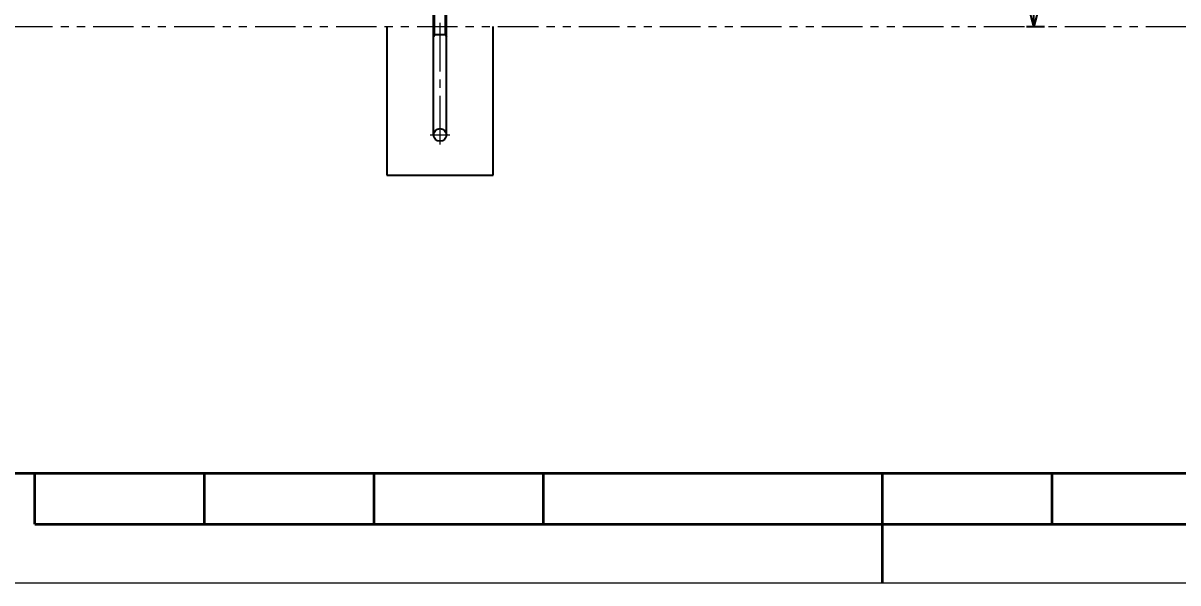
# Model space of a CAD drawing. Header units: millimetres. Extents: x -16130 to 36813, y -8099 to 27484.
# Drawn here: x 23942 to 26659, y 0 to 1316 of the extents above; entities that cross this region are included whole.
import ezdxf

# ---------------------------------------------------------------- set-up
doc = ezdxf.new("R2010")
doc.units = ezdxf.units.MM
doc.header["$LTSCALE"] = 6
doc.header["$PDMODE"] = 99
doc.header["$PDSIZE"] = 1
doc.linetypes.add('CENTER2', pattern=[28.575, 19.05, -3.175, 3.175, -3.175])
doc.linetypes.add('PHANTOM2', pattern=[31.75, 15.875, -3.175, 3.175, -3.175, 3.175, -3.175])
for name, color, linetype, lineweight in [('05_CENTER', 4, 'CENTER2', 13), ('06_PHANTOM', 2, 'PHANTOM2', 13), ('08_DIM', 3, 'Continuous', 13), ('90_FRAME', 5, 'Continuous', 35)]:
    doc.layers.add(name, color=color, linetype=linetype, lineweight=lineweight)
doc.layers.add('91_BLANK', color=5, linetype='Continuous', lineweight=0, plot=False)
doc.styles.add('KSS_TXT', font='txt.shx', dxfattribs={"bigfont": 'extfont2.shx'})
doc.dimstyles.new('KSS_DIM', dxfattribs={"dimtxt": 3, "dimasz": 2.5, "dimexe": 1.25, "dimexo": 0.625, "dimtad": 1, "dimdsep": 46, "dimtxsty": 'KSS_TXT', "dimblk": 'OPEN30', "dimcen": 0, "dimazin": 2, "dimtfac": 0.75, "dimtmove": 0, "dimatfit": 3, "dimldrblk": 'OPEN30', "dimfxl": 1, "dimtolj": 1, "dimarcsym": 0})

# ---------------------------------------------------------------- blocks, each defined once
blk = doc.blocks.new('_Open30')
at = {"color": 0, "linetype": 'ByBlock', "lineweight": -2}
for p, q in [((-1, 0.268), (0, 0)), ((0, 0), (-1, -0.268)), ((0, 0), (-1, 0))]:
    blk.add_line(p, q, dxfattribs=at)
blk = doc.blocks.new('*D2432')
at = {"layer": '08_DIM', "color": 0, "lineweight": -2, "transparency": 16777216}
for p, q in [((26285.9, 4308.2), (26344.9, 4308.2)), ((26319.9, 1358.2), (26319.9, 4258.2)), ((26302.7, 1308.2), (26344.9, 1308.2))]:
    blk.add_line(p, q, dxfattribs=at)
at = {"layer": 'Defpoints', "color": 0, "transparency": 16777216}
for p in [(26273.4, 4308.2), (26319.9, 4308.2), (26290.2, 1308.2)]:
    blk.add_point(p, dxfattribs=at)
at = {"layer": '08_DIM', "color": 0, "lineweight": -2, "transparency": 16777216, "xscale": 50, "yscale": 50, "zscale": 50}
for p, rotation in [((26319.9, 4308.2), 90), ((26319.9, 1308.2), 270)]:
    blk.add_blockref('_Open30', p, dxfattribs=dict(at, rotation=rotation))
at = {"layer": '08_DIM', "color": 0, "transparency": 16777216, "insert": (26277.4, 2808.2), "char_height": 60, "attachment_point": 5, "rotation": 90, "style": 'KSS_TXT'}
blk.add_mtext('\\A1;3000', dxfattribs=at)
blk = doc.blocks.new('A$C6E376DF3_1_1')
at = {"color": 0}
for p, q in [((13.1, 0), (-13.1, 0)), ((-15, -1.9), (-13.1, 0)), ((-15, -385), (-15, -1.9)), ((15, -1.9), (-15, -1.9)), ((-13.1, -150), (-13.1, 0)), ((15, -1.9), (13.1, 0)), ((13.1, -150), (13.1, 0)), ((15, -385), (15, -1.9)), ((-13.1, -150), (-15, -153.3)), ((15, -150), (-15, -150)), ((13.1, -150), (15, -153.3))]:
    blk.add_line(p, q, dxfattribs=at)
blk.add_circle((0, -385), 15)
at = {"layer": '05_CENTER', "color": 0}
for p, q in [((0, -407.5), (0, 4)), ((-23.4, -385), (23.4, -385))]:
    blk.add_line(p, q, dxfattribs=at)

msp = doc.modelspace()

# ---------------------------------------------------------------- linework, layer by layer
at = {"color": 3}
for p, q in [((24797.87502, 1308.1782), (24797.87502, 958.1782)), ((25047.87502, 958.1782), (25047.87502, 1308.1782)), ((24797.87502, 958.1782), (25047.87502, 958.1782))]:
    msp.add_line(p, q, dxfattribs=at)
at = {"layer": '06_PHANTOM'}
msp.add_line((21249.221, 1308.1782), (30066.60364, 1308.1782), dxfattribs=at)
at = {"layer": '90_FRAME'}
for p, q in [((23969.97474, 138.43098), (23969.97474, 258.07955)), ((24368.80331, 138.43098), (24368.80331, 258.07955)), ((24767.63188, 138.43098), (24767.63188, 258.07955)), ((25166.46045, 138.43098), (25166.46045, 258.07955)), ((25964.11759, 0), (25964.11759, 258.07955)), ((26362.94617, 138.43098), (26362.94617, 258.07955)), ((23969.97474, 138.43098), (27958.26045, 138.43098))]:
    msp.add_line(p, q, dxfattribs=at)
msp.add_lwpolyline([(18200.18731, 258.07955), (33728.04788, 258.07955), (33728.04788, 11359.15743), (18200.18731, 11359.15743)], close=True, dxfattribs=at)
at = {"layer": '91_BLANK'}
msp.add_lwpolyline([(17423.26925, 0), (33987.28645, 0), (33987.28645, 11658.396), (17423.26925, 11658.396)], close=True, dxfattribs=at)

# ---------------------------------------------------------------- block references
msp.add_blockref('A$C6E376DF3_1_1', (24922.87502, 1438.1782))

# ---------------------------------------------------------------- dimensions: what is measured, and where the dimension line sits
at = {"layer": '08_DIM'}
dim = msp.add_linear_dim(base=(26319.90632, 4308.1782), p1=(26290.23833, 1308.1782), p2=(26273.40951, 4308.1782), angle=90, dimstyle='KSS_DIM', override={"dimscale": 20}, dxfattribs=at)
dim.commit()
dim.dimension.update_dxf_attribs({"geometry": '*D2432', "text_midpoint": (26277.40632, 2808.1782)})

doc.saveas('drawing.dxf')
